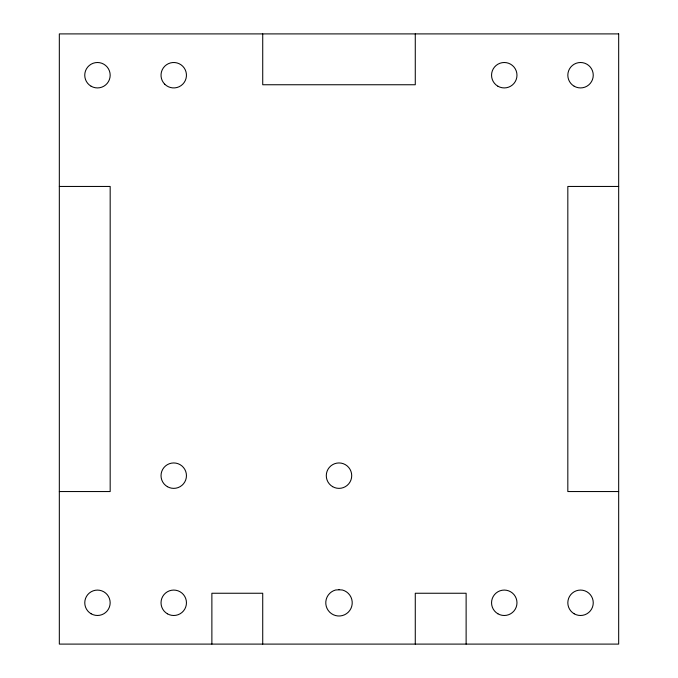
<?xml version="1.0" encoding="UTF-8"?>
<svg xmlns="http://www.w3.org/2000/svg" width="678" height="678" viewBox="0 0 678 678"><rect width="100%" height="100%" fill="white"/><g stroke="black" fill="none" stroke-linecap="round" stroke-linejoin="round"><path stroke-width="1.02" d="M59.325 186.45L110.175 186.45L110.175 491.55L59.325 491.55M618.675 186.45L567.825 186.45L567.825 491.55L618.675 491.55M466.125 644.1L466.125 593.25L415.275 593.25L415.275 644.1M415.275 33.9L415.275 84.75L262.725 84.75L262.725 33.9M262.725 644.1L262.725 593.25L211.875 593.25L211.875 644.1M339 589.767L335.576 590.013A13.221 13.221 0 0 0 328.169 610.37A13.221 13.221 0 0 0 349.831 610.37A13.221 13.221 0 0 0 342.424 590.013L339 589.767M618.675 33.9L59.325 33.9L59.325 644.1L618.675 644.1L618.675 33.9M497.906 613.793A12.713 12.713 0 0 0 516.975 602.784A12.713 12.713 0 0 0 497.906 591.775A12.713 12.713 0 0 0 497.906 613.793M497.906 86.225A12.713 12.713 0 0 0 516.975 75.216A12.713 12.713 0 0 0 497.906 64.207A12.713 12.713 0 0 0 497.906 86.225M167.381 613.793A12.713 12.713 0 0 0 186.45 602.784A12.713 12.713 0 0 0 167.381 591.775A12.713 12.713 0 0 0 167.381 613.793M164.746 84.208A12.713 12.713 0 0 0 186.018 78.504A12.713 12.713 0 0 0 170.449 62.935A12.713 12.713 0 0 0 164.746 84.208M91.115 613.776A12.696 12.696 0 0 0 110.158 602.784A12.696 12.696 0 0 0 91.115 591.792A12.696 12.696 0 0 0 91.115 613.776M574.181 613.793A12.713 12.713 0 0 0 593.25 602.784A12.713 12.713 0 0 0 574.181 591.775A12.713 12.713 0 0 0 574.181 613.793M574.181 86.225A12.713 12.713 0 0 0 593.25 75.216A12.713 12.713 0 0 0 574.181 64.207A12.713 12.713 0 0 0 574.181 86.225M91.106 86.225A12.713 12.713 0 0 0 110.175 75.216A12.713 12.713 0 0 0 91.106 64.207A12.713 12.713 0 0 0 91.106 86.225M332.644 486.668A12.713 12.713 0 0 0 351.713 475.659A12.713 12.713 0 0 0 332.644 464.65A12.713 12.713 0 0 0 332.644 486.668M167.381 486.668A12.713 12.713 0 0 0 186.45 475.659A12.713 12.713 0 0 0 167.381 464.65A12.713 12.713 0 0 0 167.381 486.668"/></g></svg>
